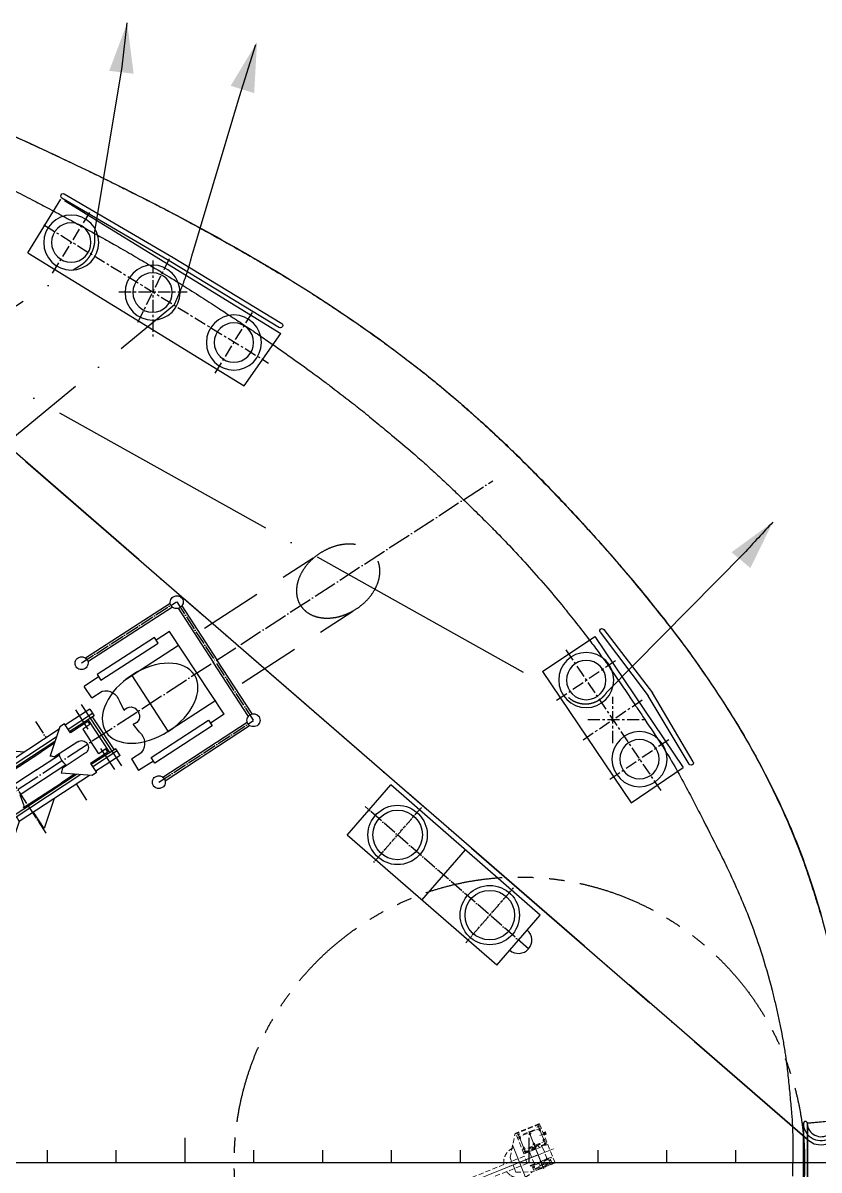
# Model space of a CAD drawing. Header units: millimetres. Extents: x -1838618 to -1600818, y -1770412 to -1553248.
# Drawn here: x -1617556 to -1609461, y -1718780 to -1707122 of the extents above; entities that cross this region are included whole.
import ezdxf

# ---------------------------------------------------------------- set-up
doc = ezdxf.new("R2010")
doc.units = ezdxf.units.MM
doc.header["$LTSCALE"] = 100
for name, pattern in [('ACAD_ISO02W100', [15, 12, -3]), ('ACAD_ISO04W100', [30, 24, -3, 0, -3]), ('CENTER', [2, 1.25, -0.25, 0.25, -0.25]), ('CENTER2', [28.575, 19.05, -3.175, 3.175, -3.175]), ('DASHED', [0.75, 0.5, -0.25]), ('DASHED3', [2.2, 1.5, -0.7]), ('HIDDEN', [9.525, 6.35, -3.175]), ('PHANTOM2', [31.75, 15.875, -3.175, 3.175, -3.175, 3.175, -3.175])]:
    doc.linetypes.add(name, pattern=pattern)
for name, color, linetype in [('2', 5, 'DASHED'), ('CENTER', 6, 'CENTER2'), ('D3', 2, 'DASHED3'), ('DRAWING', 7, 'Continuous'), ('DRAWING0', 75, 'Continuous'), ('HULL', 7, 'Continuous'), ('MOORING', 7, 'Continuous'), ('舷墙边线', 7, 'Continuous'), ('艏楼甲板边线边线', 7, 'Continuous')]:
    doc.layers.add(name, color=color, linetype=linetype)
doc.layers.add('Dashed', color=8, linetype='DASHED', lineweight=20)

# ---------------------------------------------------------------- blocks, each defined once
blk = doc.blocks.new('94')
at = {"color": 4}
for p, q in [((10500, 0), (10500, 250)), ((14000, 0), (14000, 250)), ((9100, 0), (9100, 125)), ((9800, 0), (9800, 125)), ((11200, 0), (11200, 125)), ((11900, 0), (11900, 125)), ((12600, 0), (12600, 125)), ((13300, 0), (13300, 125)), ((14700, 0), (14700, 125)), ((15400, 0), (15400, 125)), ((16100, 0), (16100, 125)), ((16800, 0), (16800, 125)), ((-17600, 0), (18900, 0))]:
    blk.add_line(p, q, dxfattribs=at)
blk = doc.blocks.new('GB5782$BOLTS$6X30-2')
at = {"layer": 'DRAWING'}
blk.add_lwpolyline([(-5, 3), (-5, -3), (0, -6), (5, -3), (5, 3), (0, 6)], close=True, dxfattribs=at)
blk.add_circle((0, 0), 4.78, dxfattribs=at)
blk = doc.blocks.new('*X209')
at = {"color": 0}
for p, q in [((638, 1189), (631, 1195)), ((638, 1190), (633, 1195)), ((638, 1192), (635, 1195)), ((638, 1194), (636, 1195))]:
    blk.add_line(p, q, dxfattribs=at)
blk = doc.blocks.new('A$C242B35FF')
at = {"color": 0, "lineweight": 13}
for p, q in [((-335, 140), (-335, -290)), ((-335, 140), (-91, 140)), ((-305, 83), (-305, 138)), ((-305, 138), (-234, 138)), ((-242, 126), (-305, 126)), ((-242, 118), (-305, 118)), ((-234, 140), (-234, 132)), ((-234, 140), (-176, 140)), ((-176, 132), (-176, 140)), ((-176, 138), (-105, 138)), ((-168, 126), (-105, 126)), ((-168, 118), (-105, 118)), ((-105, 83), (-105, 138)), ((-70, 132), (-91, 140)), ((70, 80), (-70, 132)), ((-90, 77), (-320, 77)), ((-320, 77), (-320, 71)), ((-320, 71), (-170, 71)), ((-240, 83), (-305, 83)), ((-275, 71), (-275, -70)), ((-275, 63), (-268, 71)), ((-240, 71), (-267, 71)), ((-240, 83), (-247, 77)), ((-170, 85), (-240, 85)), ((-240, 85), (-240, 77)), ((-170, 85), (-240, 85)), ((-230, 105), (-230, 85)), ((-205, 105), (-230, 105)), ((-224, 112), (-224, 105)), ((-180, 105), (-205, 105)), ((-186, 112), (-186, 105)), ((-180, 105), (-180, 85)), ((-170, 85), (-170, 77)), ((-170, 83), (-105, 83)), ((-170, 83), (-163, 77)), ((-90, 71), (-170, 71)), ((-135, 63), (-142, 71)), ((-135, 71), (-135, -70)), ((-90, 77), (-90, 71)), ((-70, 40), (-70, -40)), ((-70, 40), (2845, 27)), ((70, 50), (70, 80)), ((2737, 27), (2737, -27)), ((2745, 27), (2745, -27)), ((2745, 23), (2926, 23)), ((2745, 17), (2920, 17)), ((2775, 12), (2915, 12)), ((2775, 12), (2790, 0)), ((2790, 0), (2775, -12)), ((2915, 12), (2900, 0)), ((2900, 0), (2915, -12)), ((2920, 23), (2920, -23)), ((2926, 23), (2926, -23)), ((-75, -63), (-335, -63)), ((-335, -103), (-75, -103)), ((-320, -70), (-240, -70)), ((-320, -70), (-320, -76)), ((-320, -76), (-240, -76)), ((-275, -63), (-268, -70)), ((-270, -103), (-262, -98)), ((-262, -103), (-262, -89)), ((-262, -89), (-227, -89)), ((-262, -95), (-247, -95)), ((-255, -95), (-147, -95)), ((-240, -82), (-247, -76)), ((-90, -70), (-240, -70)), ((-240, -76), (-240, -84)), ((-90, -76), (-240, -76)), ((-170, -84), (-240, -84)), ((-227, -89), (-227, -84)), ((-227, -89), (-147, -89)), ((-183, -89), (-183, -84)), ((-170, -76), (-170, -84)), ((-170, -82), (-163, -76)), ((-147, -103), (-147, -89)), ((-140, -103), (-147, -98)), ((-135, -63), (-142, -70)), ((-90, -70), (-90, -76)), ((-75, -63), (-75, -283)), ((-70, -40), (2845, -27)), ((70, -80), (-69, -290)), ((70, -50), (70, -80)), ((2745, -17), (2920, -17)), ((2745, -23), (2926, -23)), ((2775, -12), (2915, -12)), ((-359, -165), (-360, -166)), ((-360, -188), (-360, -166)), ((-359, -189), (-360, -188)), ((-359, -165), (-335, -165)), ((-359, -176), (-359, -166)), ((-359, -166), (-335, -166)), ((-359, -176), (-335, -176)), ((-359, -188), (-359, -179)), ((-359, -179), (-335, -179)), ((-359, -188), (-335, -188)), ((-359, -189), (-335, -189)), ((-335, -243), (-75, -243)), ((-335, -283), (-75, -283)), ((-335, -290), (-69, -290)), ((-269, -243), (-262, -249)), ((-262, -243), (-262, -251)), ((-262, -251), (-147, -251)), ((-147, -243), (-147, -251)), ((-141, -243), (-147, -249))]:
    blk.add_line(p, q, dxfattribs=at)
for centre, radius in [((-290, 98), 5.5), ((-120, 98), 5.5), ((-315, -266), 6.5), ((-95, -266), 6.5)]:
    blk.add_circle(centre, radius, dxfattribs=at)
for centre, radius, start, end in [((0, 0), 160, 115.9445, 121.1498), ((0, 0), 160, 35.6591, 115.9445), ((0, 0), 160, 14.1019, 35.6591), ((-315, -80), 6.5, 140.2849, 37.9799), ((-95, -80), 6.5, 142.0201, 39.7151), ((0, 0), 160, 273.1725, 345.8981)]:
    blk.add_arc(centre, radius, start, end, dxfattribs=at)
at = {"layer": 'CENTER', "color": 0, "lineweight": 13}
for p, q in [((-227, 143), (-227, 126)), ((-205, 153), (-205, -220)), ((-205, -257), (-205, 141)), ((-183, 128), (-183, 145)), ((0, 192), (0, -192)), ((-373, 0), (340, 0)), ((-297, 98), (-283, 98)), ((-290, 104), (-290, 91)), ((-192, 0), (192, 0)), ((-180, 0), (2900, 0)), ((-113, 98), (-127, 98)), ((-120, 104), (-120, 91)), ((2845, 29), (2845, -29)), ((-303, -80), (-331, -80)), ((-315, -63), (-315, -93)), ((-315, -112), (-315, -238)), ((-255, -88), (-255, -106)), ((-155, -88), (-155, -106)), ((-82, -80), (-111, -80)), ((-95, -63), (-95, -283)), ((-95, -63), (-95, -92)), ((-295, -177), (-358, -177)), ((-327, -118), (-303, -118)), ((-324, -228), (-303, -228)), ((-221, -228), (-194, -228)), ((-217, -118), (-194, -118)), ((-205, -129), (-205, -229)), ((-107, -228), (-85, -228)), ((-104, -118), (-84, -118)), ((-328, -266), (-298, -266)), ((-315, -249), (-315, -283)), ((-112, -266), (-85, -266)), ((-95, -254), (-95, -283))]:
    blk.add_line(p, q, dxfattribs=at)
at = {"layer": 'Dashed', "color": 0, "lineweight": 13}
blk.add_line((70, 50), (70, -50), dxfattribs=at)
at = {"layer": 'DRAWING', "color": 0, "lineweight": 13}
for p, q in [((-242, 132), (-242, 112)), ((-205, 132), (-242, 132)), ((-242, 130), (-242, 116)), ((-205, 132), (-168, 132)), ((-168, 132), (-168, 112)), ((-242, 112), (-205, 112)), ((-168, 112), (-205, 112))]:
    blk.add_line(p, q, dxfattribs=at)
at = {"layer": 'DRAWING0', "color": 0, "lineweight": 13}
for p, q in [((-359, -166), (-335, -175)), ((-335, -167), (-359, -176)), ((-335, -187), (-359, -179)), ((-359, -188), (-335, -180))]:
    blk.add_line(p, q, dxfattribs=at)
at = {"layer": 'DRAWING', "color": 0, "lineweight": 13, "rotation": 180}
for p in [(-315, -118), (-205, -118), (-95, -118), (-315, -228), (-205, -228), (-95, -228)]:
    blk.add_blockref('GB5782$BOLTS$6X30-2', p, dxfattribs=at)
at = {"layer": 'DRAWING0', "color": 0, "lineweight": 13}
for p, rotation in [((920, -567), 90), ((-1330, 567), 270)]:
    blk.add_blockref('*X209', p, dxfattribs=dict(at, rotation=rotation))
at = {"layer": 'DRAWING0', "color": 0, "lineweight": 13, "xscale": -1}
for p, rotation in [((-1330, -567), 270), ((920, 567), 90)]:
    blk.add_blockref('*X209', p, dxfattribs=dict(at, rotation=rotation))
blk = doc.blocks.new('A$C23EB4A4E')
at = {"color": 9, "linetype": 'PHANTOM2', "ltscale": 0.5}
blk.add_circle((-100, 0), 2900, dxfattribs=at)
at = {"layer": '2', "color": 9, "rotation": 201.8646980344313}
blk.add_blockref('A$C242B35FF', (-100, 0), dxfattribs=at)
blk = doc.blocks.new('fc1')
at = {"color": 5, "linetype": 'ACAD_ISO02W100', "ltscale": 20}
blk.add_line((498, -6), (-52, -6), dxfattribs=at)
at = {"layer": 'MOORING', "ltscale": 3}
for p, q in [((0, -415), (0, 415)), ((0, 395), (0, -435)), ((40, 418), (40, -435)), ((40, 415), (317, 390)), ((40, -438), (40, 415)), ((40, 415), (319, 393)), ((318, -391), (318, 387)), ((318, 371), (318, -407)), ((358, -388), (358, 387)), ((358, 368), (358, -407)), ((40, -427), (317, -402)), ((40, -427), (319, -405))]:
    blk.add_line(p, q, dxfattribs=at)
for centre, radius, start, end in [((20, 415), 20, 0, 180), ((20, 415), 20, 0, 180), ((180, 395), 180, 173.6474, 357.4083), ((180, 395), 180, 173.6474, 357.4083), ((180, 395), 140, 173.1099, 357.9459), ((180, 395), 140, 173.1099, 357.9459), ((339, 390), 20, 0, 180), ((339, 390), 20, 0, 180), ((180, -407), 180, 2.5917, 186.3526), ((180, -407), 180, 2.5917, 186.3526), ((180, -407), 140, 2.0541, 186.8901), ((180, -407), 140, 2.0541, 186.8901), ((20, -427), 20, 180, 0), ((20, -427), 20, 180, 0), ((339, -402), 20, 180, 0), ((339, -402), 20, 180, 0)]:
    blk.add_arc(centre, radius, start, end, dxfattribs=at)
blk = doc.blocks.new('fro')
at = {"layer": 'D3', "color": 0, "linetype": 'CENTER'}
for p, q in [((635, 819), (1020, 192)), ((-1105, -687), (1178, 716)), ((3, -325), (3, 446)), ((-149, 302), (177, -357)), ((-343, -6), (352, -6)), ((-1018, -196), (-633, -823))]:
    blk.add_line(p, q, dxfattribs=at)
at = {"layer": 'MOORING'}
for p, q in [((-1267, -403), (932, 948)), ((932, 948), (1303, 416)), ((-896, -934), (1303, 416)), ((185, -316), (1289, 354)), ((208, -356), (1313, 314)), ((-923, -963), (185, -316)), ((-1267, -403), (-932, -948)), ((-898, -1002), (208, -356))]:
    blk.add_line(p, q, dxfattribs=at)
for centre, radius in [((827, 508), 280), ((827, 508), 200), ((0, 0), 280), ((0, 0), 200), ((-827, -508), 280), ((-827, -508), 200)]:
    blk.add_circle(centre, radius, dxfattribs=at)
for centre, start, end in [((1301, 334), 299.9735, 122.4974), ((-910, -983), 119.036, 301.5599)]:
    blk.add_arc(centre, 23.2, start, end, dxfattribs=at)
blk = doc.blocks.new('2-fr')
at = {"layer": 'D3', "color": 4, "linetype": 'CENTER'}
for p, q in [((-478, -708), (487, 722)), ((-32, 607), (578, 195)), ((0, 240), (0, -232)), ((-303, 204), (307, -207)), ((-256, 0), (323, 0)), ((-573, -196), (37, -608))]:
    blk.add_line(p, q, dxfattribs=at)
at = {"layer": 'MOORING'}
for p, q in [((-715, -488), (185, 846)), ((185, 846), (716, 488)), ((-185, -846), (716, 488)), ((775, 453), (358, -241)), ((815, 429), (403, -272)), ((-130, -888), (358, -241)), ((-93, -916), (403, -272)), ((-715, -488), (-185, -846))]:
    blk.add_line(p, q, dxfattribs=at)
for centre, radius in [((271, 402), 280), ((271, 402), 200), ((-271, -402), 280), ((-271, -402), 200)]:
    blk.add_circle(centre, radius, dxfattribs=at)
for centre, start, end in [((795, 441), 329.068, 151.5919), ((-111, -902), 140.3868, 322.9106)]:
    blk.add_arc(centre, 23.2, start, end, dxfattribs=at)
blk = doc.blocks.new('hawse pipe')
at = {"layer": 'MOORING', "color": 21, "linetype": 'ACAD_ISO04W100', "ltscale": 0.1}
blk.add_line((-3208, -2841), (3129, -6957), dxfattribs=at)
at = {"layer": 'MOORING', "color": 21}
for p, q in [((-1787, -3191), (-1925, -3402)), ((-1685, -3495), (-1787, -3191)), ((-1103, -3973), (-2120, -3306)), ((-1059, -3970), (-2106, -3284)), ((-1715, -3540), (-1685, -3495)), ((-972, -3963), (-1685, -3495)), ((-1433, -3423), (-1542, -3589)), ((-1331, -3727), (-1433, -3423)), ((-1309, -4350), (-2355, -3664)), ((-1323, -4308), (-2340, -3641)), ((-1502, -4023), (-1968, -3718)), ((-1635, -3654), (-1678, -3765)), ((-1641, -3635), (-1261, -3884)), ((-1641, -3635), (-1635, -3654)), ((-997, -3710), (-1105, -3875)), ((-2312, -3993), (-2174, -3782)), ((-1213, -4070), (-1678, -3765)), ((-1964, -3920), (-1993, -3965)), ((-1847, -3950), (-1827, -3948)), ((-1847, -3950), (-1468, -4199)), ((-1827, -3948), (-1743, -3864)), ((-1123, -3975), (-1261, -3884)), ((-946, -3960), (-1259, -3986)), ((-900, -3991), (-946, -3960)), ((-225, -3945), (632, -4505)), ((-201, -3907), (657, -4468)), ((-1993, -3965), (-2312, -3993)), ((-1280, -4433), (-1993, -3965)), ((-1959, -4225), (-1850, -4059)), ((-1277, -4169), (-1517, -4012)), ((-1014, -4187), (-1250, -4033)), ((-1205, -4063), (-1213, -4070)), ((-644, -4059), (-1054, -4683)), ((-961, -4084), (-900, -3991)), ((-705, -4234), (-953, -4072)), ((-691, -4211), (-938, -4049)), ((-661, -4166), (-908, -4004)), ((-714, -4021), (-855, -4235)), ((-546, -4130), (-472, -4013)), ((-322, -4108), (-472, -4013)), ((-1621, -4098), (-1468, -4199)), ((-1272, -4457), (-1373, -4161)), ((-1091, -4304), (-1327, -4150)), ((-1281, -4179), (-1277, -4169)), ((-766, -4194), (-986, -4529)), ((-784, -4200), (-961, -4084)), ((-878, -4183), (-959, -4307)), ((-805, -4231), (-878, -4183)), ((-661, -4166), (-705, -4234)), ((-546, -4130), (-441, -4200)), ((-307, -4085), (-345, -4143)), ((-345, -4143), (238, -4523)), ((275, -4466), (-307, -4085)), ((-1640, -4197), (-1959, -4225)), ((-1040, -4431), (-959, -4307)), ((-720, -4224), (-940, -4559)), ((-784, -4200), (-805, -4231)), ((-1164, -4394), (-1225, -4488)), ((-940, -4592), (-1187, -4429)), ((-925, -4569), (-1172, -4407)), ((-988, -4510), (-1164, -4394)), ((-462, -4401), (-529, -4482)), ((-1225, -4488), (-1272, -4457)), ((-969, -4637), (-1217, -4475)), ((-984, -4431), (-1112, -4627)), ((-967, -4479), (-1040, -4431)), ((-988, -4510), (-967, -4479)), ((238, -4523), (275, -4466)), ((399, -4583), (258, -4492)), ((-969, -4637), (-925, -4569)), ((-668, -4717), (-621, -4624)), ((399, -4583), (-159, -5425)), ((644, -4562), (286, -5112)), ((681, -4587), (324, -5137)), ((-949, -4751), (-1026, -4866)), ((-949, -4751), (-843, -4818)), ((-879, -4964), (-1026, -4866)), ((-894, -4987), (-856, -4930)), ((-309, -5364), (-894, -4987)), ((-856, -4930), (-272, -5307)), ((-988, -5120), (-128, -5675)), ((-71, -5663), (286, -5112)), ((-1013, -5157), (-151, -5713)), ((-34, -5687), (324, -5137)), ((-272, -5307), (-309, -5364)), ((-159, -5425), (-292, -5338))]:
    blk.add_line(p, q, dxfattribs=at)
at = {"layer": 'MOORING', "color": 21, "linetype": 'Continuous', "ltscale": 37.9909}
blk.add_line((-2106, -3284), (-2355, -3664), dxfattribs=at)
at = {"layer": 'MOORING', "color": 21, "linetype": 'ACAD_ISO04W100', "ltscale": 0.06}
for p, q in [((-1411, -3376), (-2021, -4307)), ((-265, -3892), (697, -4521)), ((-1522, -4511), (-1413, -4346)), ((695, -4524), (305, -5125)), ((-1053, -5105), (-87, -5728)), ((-85, -5725), (305, -5125))]:
    blk.add_line(p, q, dxfattribs=at)
at = {"layer": 'MOORING', "color": 21, "ltscale": 0.1}
blk.add_line((-1329, -4290), (-1468, -4199), dxfattribs=at)
at = {"layer": 'MOORING', "color": 21, "linetype": 'ACAD_ISO04W100'}
blk.add_line((-171, -4413), (-538, -4979), dxfattribs=at)
at = {"layer": 'MOORING', "color": 21, "linetype": 'HIDDEN'}
for p, q in [((-219, -4382), (1706, -5632)), ((-600, -4939), (1303, -6175))]:
    blk.add_line(p, q, dxfattribs=at)
at = {"layer": 'MOORING', "color": 21}
for centre, radius, start, end in [((-2112, -3553), 220, 311.1098, 342.3902), ((-268, -3895), 67.5, 328.5252, 145.4832), ((-265, -3892), 67.5, 148.2869, 325.2449), ((-1068, -4236), 220, 131.1098, 162.3902), ((-1383, -4033), 133, 359.9884, 20.6547), ((-1380, -4028), 133, 272.8453, 293.5116), ((-1053, -4246), 69.9, 236.75, 56.75), ((-557, -4289), 146, 310.1409, 37.8332), ((-543, -4561), 80.5, 319.1539, 79.6903), ((697, -4521), 67.5, 148.2869, 325.2449), ((695, -4524), 67.5, 328.5252, 145.4832), ((-554, -4578), 80.5, 214.2593, 334.7958), ((-808, -4676), 146, 256.1165, 343.8088), ((-1051, -5101), 67.5, 148.5069, 325.4649), ((-1053, -5105), 67.5, 328.7452, 145.7032), ((-83, -5722), 67.5, 148.5069, 325.4649), ((-86, -5726), 67.5, 328.7452, 145.7032)]:
    blk.add_arc(centre, radius, start, end, dxfattribs=at)
at = {"layer": 'MOORING', "color": 21, "linetype": 'Continuous', "ltscale": 37.9909}
blk.add_ellipse((-355, -4696), major_axis=(450, -289), ratio=0.636348, dxfattribs=at)
at = {"layer": 'MOORING', "color": 21, "linetype": 'ACAD_ISO02W100'}
blk.add_ellipse((1557, -5937), major_axis=(-382, 248), ratio=0.741402, dxfattribs=at)

msp = doc.modelspace()

# ---------------------------------------------------------------- linework, layer by layer
at = {"color": 9, "linetype": 'ACAD_ISO04W100', "elevation": -590}
for points in [[(-1622118, -1712834.2), (-1616942.9, -1709565.9, 0.2665129), (-1616827.1, -1709263.2), (-1616546.8, -1707569.4), (-1616495.5, -1707121.8)], [(-1621188.3, -1714245.3), (-1616015.1, -1709983.9, 0.0493143), (-1615829.4, -1709458.2), (-1615353.9, -1707870.7), (-1615188.6, -1707341.8)], [(-1609578.7, -1718470.4), (-1619908.3, -1709513.9), (-1619908.3, -1709513.9, 0.2683902), (-1620362.7, -1709519.8), (-1622901.3, -1711607.5), (-1622901.3, -1711607.5)], [(-1619802.5, -1709619), (-1612009.5, -1713976.5, 0.4685988), (-1611615.4, -1713918.8), (-1610224.4, -1712512.6, -0.0013344), (-1609930.7, -1712194.4, -3.1218054)]]:
    msp.add_lwpolyline(points, format="xyb", dxfattribs=at)
at = {"color": 6}
msp.add_lwpolyline([(-1617651.2, -1708269.4, -0.0028733), (-1617307.4, -1708427.3, -0.0029698), (-1616963.5, -1708590.1, -0.0028575), (-1616607.4, -1708763.9, -0.0034197), (-1616244.5, -1708946.6, -0.0036542), (-1615907.4, -1709122.4, -0.0048263), (-1615555.2, -1709313.7, -0.0048322), (-1615207.4, -1709511.4, -0.0060353), (-1614853.3, -1709723, -0.0060902), (-1614507.4, -1709941.3, -0.0076904), (-1614147.2, -1710182.6, -0.0079778), (-1613807.4, -1710426.2, -0.0093634), (-1613452.2, -1710699.8, -0.0093611), (-1613107.4, -1710986.7, -0.0091864), (-1612752.5, -1711304.9, -0.0091323), (-1612407.4, -1711638, -0.0075732), (-1612073.8, -1711982.2, -0.0066921), (-1611707.4, -1712382.5, -0.0076385), (-1611328.7, -1712820.9, -0.0086598), (-1611007.4, -1713218.2, -0.0141981), (-1610643.3, -1713713.1, -0.0141787), (-1610307.4, -1714228.6, -0.0239657), (-1609902, -1714968.5, -0.0267177), (-1609607.4, -1715665.6, -0.0474521), (-1609260.9, -1717013.6, -0.038966)], format="xyb", dxfattribs=at)
at = {"color": 9, "linetype": 'ACAD_ISO04W100', "elevation": -590}
msp.add_lwpolyline([(-1619793.7, -1709613.4), (-1609578.7, -1718470.4)], dxfattribs=at)
at = {"color": 9, "elevation": -590}
msp.add_lwpolyline([(-1609578.7, -1718470.4, 0.4094618), (-1609289.3, -1718458.1), (-1607645.2, -1717219.5), (-1607282.5, -1716917.7)], format="xyb", dxfattribs=at)
at = {"layer": 'HULL'}
msp.add_line((-1613498.9, -1716036.5, -590), (-1613055.9, -1715527.2, -590), dxfattribs=at)
at = {"layer": 'HULL', "color": 9}
for points in [[(-1616678.5, -1707608.8, -590), (-1616495.5, -1707121.8, -590), (-1616430.2, -1707637.9, -590)], [(-1615443.5, -1707760.9, -590), (-1615175.4, -1707315.1, -590), (-1615204.6, -1707834.5, -590)], [(-1610350.8, -1712501.2, -590), (-1609930.7, -1712194.4, -590), (-1610159.2, -1712661.8, -590)]]:
    msp.add_solid(points, dxfattribs=at)
at = {"layer": 'MOORING'}
for p, q in [((-1614259.5, -1715375.1, -590), (-1613816.5, -1714865.7, -590)), ((-1612295.3, -1716188.6, -590), (-1613816.5, -1714865.7, -590)), ((-1612738.3, -1716698, -590), (-1614259.5, -1715375.1, -590)), ((-1612738.3, -1716698, -590), (-1612295.3, -1716188.6, -590))]:
    msp.add_line(p, q, dxfattribs=at)
at = {"layer": 'MOORING', "linetype": 'ACAD_ISO04W100', "ltscale": 0.06}
msp.add_line((-1612414.9, -1716531.9, -590), (-1614077.5, -1715086.1, -590), dxfattribs=at)
at = {"layer": 'MOORING', "linetype": 'CENTER', "ltscale": 0.1}
for p, q in [((-1613988.8, -1715653.5, -590), (-1613503.4, -1715095.3, -590)), ((-1613051.6, -1716468.5, -590), (-1612566.2, -1715910.4, -590))]:
    msp.add_line(p, q, dxfattribs=at)
at = {"layer": 'MOORING'}
for centre, radius in [((-1613746, -1715374.3, -590), 301.5), ((-1613746, -1715374.3, -590), 252), ((-1612808.8, -1716189.4, -590), 301.5), ((-1612808.8, -1716189.4, -590), 252)]:
    msp.add_circle(centre, radius, dxfattribs=at)
msp.add_arc((-1612516.8, -1716443.3, -590), 135, 228.98839, 48.98839, dxfattribs=at)
at = {"layer": '舷墙边线', "color": 4, "elevation": -590}
msp.add_lwpolyline([(-1617657.4, -1708267.9, -0.001156), (-1617471.8, -1708352.2, -0.001302), (-1617307.4, -1708427.9, -0.001571), (-1617125.9, -1708512.8, -0.001686), (-1616957.4, -1708592.9, -0.001407), (-1616836.1, -1708651.5, -0.001652), (-1616733, -1708702, -0.000825), (-1616681, -1708727.9, -0.000582), (-1616607.4, -1708764.7, -0.000593), (-1616506.4, -1708815.5, -0.00024), (-1616257.4, -1708941.3, -0.001931), (-1616055.3, -1709044.5, -0.00396), (-1615957.4, -1709096, -0.000766), (-1615937.1, -1709107, -0.000524), (-1615907.4, -1709123, -0.0007), (-1615841.6, -1709158.9, -0.000584), (-1615762.7, -1709202, -0.000679), (-1615659, -1709259.2, -0.000693), (-1615557.4, -1709315.5, -0.00202), (-1615352.7, -1709430.5, -0.002829), (-1615207.4, -1709514, -0.00232), (-1615092.8, -1709581.4, -0.001312), (-1614891.1, -1709702, -0.000156), (-1614869.5, -1709715, -0.000279), (-1614857.4, -1709722.3, -0.004356), (-1614679, -1709832.2, -0.004478), (-1614507.4, -1709942.1, -0.002683), (-1614410.4, -1710006.2, -0.001215), (-1614197.5, -1710149.4, -0.000799), (-1614170.6, -1710167.7, -0.001631), (-1614157.4, -1710176.7, -0.001523), (-1614144.9, -1710185.3, -0.000796), (-1614121.1, -1710202, -0.002223), (-1613921.8, -1710343.6, -0.003836), (-1613807.4, -1710427, -0.004328), (-1613680.8, -1710522.5, -0.002427), (-1613457.4, -1710695.8, -0.000076), (-1613452.2, -1710699.8, -0.000139), (-1613449.4, -1710702, -0.007463), (-1613295.1, -1710826.9, -0.006001), (-1613107.4, -1710987.4, -0.002685), (-1613002, -1711080.7, -0.002086), (-1612867.5, -1711202, -0.001007), (-1612804.9, -1711259.3, -0.001324), (-1612757.4, -1711303.1, -0.005439), (-1612579.1, -1711472.1, -0.005532), (-1612407.4, -1711642.1, -0.000689), (-1612385.5, -1711664.4, -0.000408), (-1612348.5, -1711702, -0.00162), (-1612168.4, -1711887.2, -0.002606), (-1612057.4, -1712003.2, -0.00198), (-1611973.4, -1712092.7, -0.00163), (-1611872.2, -1712202, -0.001333), (-1611784.4, -1712298.1, -0.001511), (-1611707.4, -1712383.2, -0.000506), (-1611682.6, -1712410.8, -0.000495), (-1611657.4, -1712439, -0.003264), (-1611526.9, -1712587.4, -0.004278), (-1611429, -1712702, -0.001296), (-1611399.8, -1712737.1, -0.000889), (-1611357.4, -1712788.3, -0.0022), (-1611192.3, -1712990.5, -0.002117), (-1611022.6, -1713202, -0.00018), (-1611013.5, -1713213.4, -0.000268), (-1611007.4, -1713221.1, -0.008213), (-1610832.3, -1713449.8, -0.007877), (-1610657.4, -1713693.9, -0.000109), (-1610654.8, -1713697.6, -0.00009), (-1610651.8, -1713702, -0.005325), (-1610469.5, -1713971.7, -0.006331), (-1610321.5, -1714202, -0.000398), (-1610313.9, -1714214.3, -0.000469), (-1610307.4, -1714224.7, -0.010052), (-1610175.1, -1714448, -0.009027), (-1610037.5, -1714702, -0.007811), (-1609916, -1714945.4, -0.007517), (-1609797.6, -1715202, -0.009178), (-1609686.1, -1715466.5, -0.011705), (-1609607.4, -1715677.4, -0.000541), (-1609604, -1715687.2, -0.000357), (-1609598.9, -1715702, -0.005508), (-1609503.9, -1715989.5, -0.007512), (-1609439.8, -1716202, -0.006825)], format="xyb", dxfattribs=at)
at = {"layer": '艏楼甲板边线边线', "color": 3, "elevation": -590}
for points in [[(-1617657.4, -1708819.3, -0.001579), (-1617461.1, -1708919.9, -0.002009), (-1617307.4, -1709000.1, -0.002603), (-1617127.3, -1709096.2, -0.002743), (-1616957.4, -1709189.2, -0.000131), (-1616949.3, -1709193.6, -0.00007), (-1616934.2, -1709202, -0.000852), (-1616721.8, -1709320.5, -0.001577), (-1616607.4, -1709385, -0.002495), (-1616431.6, -1709486.1, -0.002503), (-1616257.4, -1709588.6, -0.001398), (-1616161.9, -1709645.8, -0.001434), (-1616069.2, -1709702, -0.001217), (-1616006.4, -1709740.6, -0.001555), (-1615957.4, -1709771, -0.000636), (-1615937.5, -1709783.5, -0.00042), (-1615907.4, -1709802.5, -0.001626), (-1615722.6, -1709920.1, -0.00181), (-1615557.4, -1710026.8, -0.001234), (-1615442.2, -1710102.2, -0.000939), (-1615291.2, -1710202, -0.000532), (-1615239.4, -1710236.5, -0.00086), (-1615207.4, -1710257.9, -0.003748), (-1615067.7, -1710353.2, -0.002468), (-1614857.4, -1710500.7, -0.002581), (-1614644.7, -1710653, -0.003959), (-1614507.4, -1710754.1, -0.003125), (-1614415.6, -1710823.7, -0.001239), (-1614185.6, -1711001.2, -0.000279), (-1614166.2, -1711016.3, -0.000616), (-1614157.4, -1711023.2, -0.00492), (-1614087.3, -1711079.1, -0.00228), (-1613937.6, -1711202, -0.000013), (-1613814, -1711304.5, -0.00024), (-1613807.4, -1711310, -0.003609), (-1613588.2, -1711494.8, -0.005947), (-1613457.4, -1711609.5, -0.001989), (-1613413.5, -1711649.2, -0.001508), (-1613356, -1711702, -0.002597), (-1613230.1, -1711819.4, -0.002637), (-1613107.4, -1711936.4, -0.002389), (-1612990.3, -1712050.2, -0.001805), (-1612836.7, -1712202, -0.000744), (-1612788.9, -1712249.8, -0.001126), (-1612757.4, -1712281.5, -0.006247), (-1612589.3, -1712455.6, -0.005629), (-1612407.4, -1712653.3, -0.006003), (-1612219.8, -1712867, -0.006731), (-1612057.4, -1713061.7, -0.001941), (-1612010.4, -1713120.2, -0.001392), (-1611945.4, -1713202, -0.002757), (-1611808.3, -1713377.7, -0.003685), (-1611707.4, -1713510.4, -0.001529), (-1611678.6, -1713549.1, -0.002062), (-1611657.4, -1713578, -0.00339), (-1611623.6, -1713625.2, -0.002099), (-1611569.9, -1713702, -0.002036), (-1611462.3, -1713858.5, -0.002062), (-1611357.4, -1714013.9, -0.000867), (-1611294.7, -1714107.9, 0.00057), (-1611232, -1714202, -0.002382), (-1611065.2, -1714454.2, -0.006681), (-1611007.4, -1714545.2, -0.013085), (-1610884, -1714757.5, -0.006638), (-1610657.4, -1715185.2, -0.002309), (-1610485.3, -1715524.6, -0.004446), (-1610398.3, -1715702, -0.008183), (-1610272.1, -1715977, -0.010157), (-1610178.6, -1716202, -0.016111), (-1610052.5, -1716556.9, -0.014758), (-1609939.1, -1716952, -0.004335), (-1609908.6, -1717076, -0.004283), (-1609879.8, -1717202, -0.004554), (-1609852.7, -1717331.5, -0.004912), (-1609829.8, -1717452, -0.005983), (-1609807.7, -1717584.2, -0.006741), (-1609791.1, -1717702, -0.004738), (-1609782.3, -1717776.7, -0.002022), (-1609764, -1717952, -0.001532), (-1609746.8, -1718129.6, -0.003756), (-1609740.5, -1718202, -0.006847), (-1609731.9, -1718334.6, -0.007739), (-1609727.7, -1718452, -0.002395), (-1609727.2, -1718487.9, -0.001341), (-1609726.7, -1718552, -0.000084), (-1609726.6, -1718563.2, -0.000024), (-1609726.4, -1718602, -0.000076), (-1609726.2, -1718637.6, -0.000188), (-1609726.2, -1718652, -0.000362), (-1609726.1, -1718679, -0.000425), (-1609726.1, -1718702)], [(-1609726.6, -1718840.9, 0.000024), (-1609726.4, -1718802, 0.000076), (-1609726.2, -1718766.4, 0.000188), (-1609726.2, -1718752, 0.000362), (-1609726.1, -1718725, 0.000425), (-1609726.1, -1718702)]]:
    msp.add_lwpolyline(points, format="xyb", dxfattribs=at)

# ---------------------------------------------------------------- block references
msp.add_blockref('A$C23EB4A4E', (-1612407.4, -1718702))
at = {"color": 7}
msp.add_blockref('94', (-1626407.4, -1718702), dxfattribs=at)
at = {"color": 7, "rotation": 180}
msp.add_blockref('fc1', (-1609260.7, -1718708.1, -590), dxfattribs=at)
at = {"layer": 'HULL', "color": 4, "linetype": 'CENTER', "ltscale": 400, "xscale": -1, "rotation": 180}
for name, p in [('fro', (-1616237.4, -1709862, -590)), ('2-fr', (-1611557.4, -1714202.1, -590))]:
    msp.add_blockref(name, p, dxfattribs=at)
at = {"layer": 'HULL', "color": 9, "xscale": -1, "rotation": 180}
msp.add_blockref('hawse pipe', (-1615907.4, -1718731.5), dxfattribs=at)

doc.saveas('drawing.dxf')
